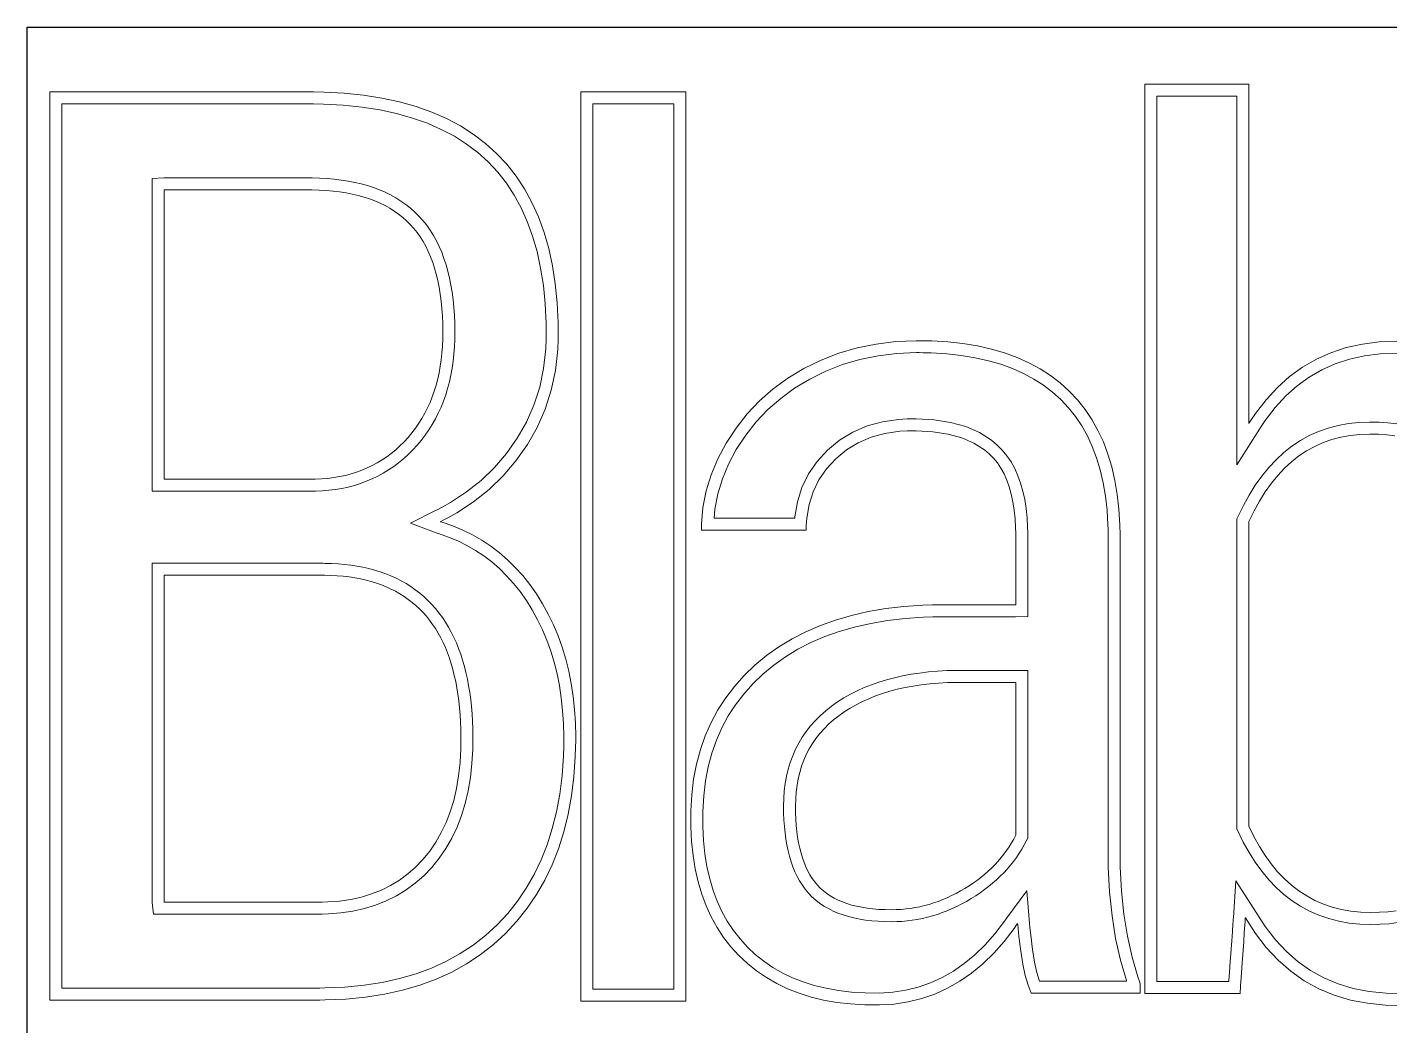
# Model space of a CAD drawing. Header units: inches. Extents: x 24 to 2828, y 12 to 613.
# Drawn here: x 23.8 to 365.1, y 362.4 to 612.5 of the extents above; entities that cross this region are included whole.
import ezdxf

# ---------------------------------------------------------------- set-up
doc = ezdxf.new("R2010")
doc.units = ezdxf.units.IN
doc.header["$MEASUREMENT"] = 0
doc.layers.add('Capa 1', color=7, linetype='Continuous', lineweight=0)

msp = doc.modelspace()

# ---------------------------------------------------------------- linework, layer by layer
for p, q in [((23.83, 12.51), (23.83, 612.51)), ((23.83, 612.51), (423.83, 612.51))]:
    msp.add_line(p, q)
at = {"layer": 'Capa 1', "color": 6}
msp.add_lwpolyline([(368.77, 367.5), (364.04, 367.57), (359.51, 368.02), (355.22, 368.85), (351.14, 370.07), (347.29, 371.68), (343.67, 373.68), (340.27, 376.06), (337.09, 378.82), (334.14, 381.97), (331.41, 385.51), (328.91, 389.43), (328.9, 389.31), (328.88, 388.96), (328.84, 388.41), (328.79, 387.68), (328.65, 385.77), (328.49, 383.43), (328.12, 378.17), (327.94, 375.64), (327.78, 373.41), (327.72, 372.48), (327.66, 371.69), (327.62, 371.08), (327.59, 370.66), (327.58, 370.46), (327.51, 370.45), (327.16, 370.45), (326.55, 370.45), (325.7, 370.45), (324.65, 370.45), (323.41, 370.45), (322.04, 370.45), (318.95, 370.45), (315.63, 370.45), (312.32, 370.45), (309.23, 370.45), (307.85, 370.45), (306.62, 370.45), (305.57, 370.45), (304.72, 370.45), (304.11, 370.45), (303.76, 370.45), (303.7, 370.45), (303.7, 370.46), (303.7, 370.61), (303.7, 370.95), (303.7, 371.46), (303.7, 372.15), (303.7, 373.01), (303.7, 374.03), (303.7, 375.21), (303.7, 376.54), (303.7, 378.03), (303.7, 379.66), (303.7, 381.44), (303.7, 385.4), (303.7, 389.87), (303.7, 394.83), (303.7, 400.23), (303.7, 406.04), (303.7, 412.23), (303.7, 418.76), (303.7, 425.6), (303.7, 432.7), (303.7, 440.04), (303.7, 447.58), (303.7, 463.11), (303.7, 495.02), (303.7, 510.84), (303.7, 518.58), (303.7, 526.18), (303.7, 533.59), (303.7, 540.78), (303.7, 547.7), (303.7, 554.34), (303.7, 560.64), (303.7, 566.59), (303.7, 572.13), (303.7, 577.24), (303.7, 581.88), (303.7, 586.02), (303.7, 589.61), (303.7, 591.2), (303.7, 592.63), (303.7, 593.92), (303.7, 595.04), (303.7, 596.01), (303.7, 596.81), (303.7, 597.44), (303.7, 597.89), (303.7, 598.17), (303.7, 598.26), (303.86, 598.26), (304.34, 598.26), (305.1, 598.26), (306.1, 598.26), (307.32, 598.26), (308.73, 598.26), (311.95, 598.26), (319.18, 598.26), (322.67, 598.26), (324.26, 598.26), (325.72, 598.26), (327.01, 598.26), (328.09, 598.26), (328.93, 598.26), (329.51, 598.26), (329.78, 598.26), (329.8, 598.25), (329.8, 598.02), (329.8, 597.53), (329.8, 596.79), (329.8, 595.81), (329.8, 594.61), (329.8, 593.2), (329.8, 591.6), (329.8, 589.8), (329.8, 587.84), (329.8, 585.72), (329.8, 583.46), (329.8, 578.55), (329.8, 573.22), (329.8, 567.58), (329.8, 555.77), (329.8, 543.96), (329.8, 538.32), (329.8, 532.99), (329.8, 528.08), (329.8, 525.82), (329.8, 523.7), (329.8, 521.74), (329.8, 519.95), (329.8, 518.34), (329.8, 516.93), (329.8, 515.73), (329.8, 514.75), (329.8, 514.01), (329.8, 513.52), (329.8, 513.29), (329.8, 513.28), (329.9, 513.44), (330.21, 513.92), (331.46, 515.77), (334.11, 519.22), (336.96, 522.3), (340, 525.01), (343.25, 527.37), (346.69, 529.36), (350.33, 530.99), (354.17, 532.26), (358.21, 533.17), (362.44, 533.71), (366.88, 533.89)], dxfattribs=at)
for points in [[(29.5, 368.85), (29.5, 368.93), (29.5, 369.16), (29.5, 369.54), (29.5, 370.07), (29.5, 370.75), (29.5, 371.56), (29.5, 373.6), (29.5, 376.16), (29.5, 379.21), (29.5, 382.73), (29.5, 386.7), (29.5, 391.07), (29.5, 395.83), (29.5, 400.96), (29.5, 406.41), (29.5, 412.17), (29.5, 418.2), (29.5, 424.49), (29.5, 431), (29.5, 437.71), (29.5, 444.59), (29.5, 458.75), (29.5, 473.26), (29.5, 487.91), (29.5, 502.48), (29.5, 516.75), (29.5, 523.71), (29.5, 530.52), (29.5, 537.14), (29.5, 543.55), (29.5, 549.73), (29.5, 555.64), (29.5, 561.27), (29.5, 566.57), (29.5, 571.53), (29.5, 576.12), (29.5, 580.31), (29.5, 584.08), (29.5, 587.39), (29.5, 590.22), (29.5, 592.55), (29.5, 594.34), (29.5, 595.03), (29.5, 595.57), (29.5, 595.97), (29.5, 596.21), (29.52, 596.31), (29.69, 596.31), (30.02, 596.31), (30.52, 596.31), (31.17, 596.31), (31.96, 596.31), (33.96, 596.31), (36.44, 596.31), (39.35, 596.31), (42.62, 596.31), (46.2, 596.31), (50.01, 596.31), (58.13, 596.31), (66.46, 596.31), (74.53, 596.31), (78.31, 596.31), (81.83, 596.31), (85.04, 596.31), (87.88, 596.31), (90.28, 596.31), (92.18, 596.31), (92.92, 596.31), (93.51, 596.31), (93.95, 596.31), (94.23, 596.31), (94.33, 596.31), (94.55, 596.31), (94.88, 596.31), (95.54, 596.3), (98.16, 596.25), (103.22, 595.97), (108.06, 595.47), (112.67, 594.75), (117.05, 593.81), (121.21, 592.64), (125.13, 591.24), (128.84, 589.62), (132.31, 587.78), (135.55, 585.72), (138.57, 583.43), (141.36, 580.92), (143.93, 578.18), (146.26, 575.22), (148.35, 572.03), (150.22, 568.63), (151.85, 564.99), (153.26, 561.14), (154.43, 557.06), (155.36, 552.75), (156.07, 548.23), (156.54, 543.48), (156.79, 538.5), (156.82, 535.93), (156.82, 535.48), (156.82, 535.13), (156.81, 534.45), (156.7, 531.77), (156.12, 526.56), (155.07, 521.58), (153.55, 516.82), (151.56, 512.27), (149.1, 507.96), (146.23, 503.9), (143.02, 500.16), (139.48, 496.75), (135.61, 493.67), (131.41, 490.9), (129.18, 489.64), (128.03, 489.04), (127.45, 488.75), (127.31, 488.68), (127.45, 488.62), (127.78, 488.52), (130.4, 487.62), (132.93, 486.57), (135.35, 485.37), (137.69, 484.03), (139.92, 482.54), (142.06, 480.91), (144.11, 479.14), (146.06, 477.21), (147.91, 475.15), (149.67, 472.93), (151.33, 470.58), (152.89, 468.08), (154.32, 465.49), (155.62, 462.81), (156.78, 460.05), (157.8, 457.2), (158.69, 454.26), (159.45, 451.23), (160.07, 448.12), (160.55, 444.91), (160.9, 441.62), (161.12, 438.25), (161.2, 434.78), (161.2, 434.28), (161.19, 433.63), (161.17, 432.32), (161.09, 429.76), (160.74, 424.77), (160.15, 419.97), (159.3, 415.37), (158.21, 410.96), (156.86, 406.75), (155.28, 402.73), (153.44, 398.9), (151.35, 395.27), (149.02, 391.83), (146.44, 388.58), (143.61, 385.54), (140.56, 382.73), (137.3, 380.18), (133.82, 377.89), (130.14, 375.86), (126.25, 374.08), (122.14, 372.57), (117.83, 371.31), (113.3, 370.31), (108.56, 369.57), (103.61, 369.09), (98.45, 368.87), (97.13, 368.85), (96.52, 368.85), (96.49, 368.85), (96.3, 368.85), (95.94, 368.85), (95.41, 368.85), (94.73, 368.85), (93.89, 368.85), (92.92, 368.85), (90.57, 368.85), (87.76, 368.85), (84.54, 368.85), (80.98, 368.85), (77.14, 368.85), (73.08, 368.85), (64.58, 368.85), (55.99, 368.85), (51.82, 368.85), (47.81, 368.85), (44.04, 368.85), (40.57, 368.85), (37.45, 368.85), (34.76, 368.85), (32.55, 368.85), (31.65, 368.85), (30.9, 368.85), (30.3, 368.85), (29.86, 368.85), (29.59, 368.85), (29.5, 368.85)], [(275.28, 370.55), (274.5, 372.55), (273.8, 374.96), (273.18, 377.8), (272.64, 381.05), (272.18, 384.73), (271.98, 386.73), (271.89, 387.77), (271.87, 388.03), (271.59, 387.65), (270.98, 386.79), (268.49, 383.54), (265.88, 380.58), (263.16, 377.93), (260.32, 375.58), (257.37, 373.53), (254.31, 371.79), (251.13, 370.34), (247.84, 369.2), (244.43, 368.37), (240.91, 367.83), (237.28, 367.6), (233.58, 367.63), (230.01, 367.85), (226.57, 368.26), (223.28, 368.84), (220.13, 369.6), (217.12, 370.55), (214.25, 371.67), (211.53, 372.98), (208.94, 374.47), (206.5, 376.14), (204.2, 377.98), (202.04, 380.01), (200.04, 382.2), (198.23, 384.54), (196.59, 387.03), (195.14, 389.66), (193.86, 392.44), (192.77, 395.37), (191.86, 398.45), (191.13, 401.68), (190.58, 405.05), (190.21, 408.57), (190.02, 412.24), (189.99, 414.13), (190.02, 416.2), (190.25, 420.27), (190.73, 424.18), (191.46, 427.95), (192.43, 431.56), (193.64, 435.03), (195.1, 438.35), (196.81, 441.52), (198.76, 444.54), (200.96, 447.41), (203.4, 450.14), (206.09, 452.71), (209, 455.12), (212.09, 457.32), (215.37, 459.31), (218.83, 461.09), (222.47, 462.66), (226.29, 464.03), (230.3, 465.19), (234.48, 466.14), (238.85, 466.88), (243.4, 467.41), (248.13, 467.74), (250.57, 467.82), (251.8, 467.84), (252.11, 467.85), (252.14, 467.85), (252.15, 467.85), (252.33, 467.85), (252.69, 467.85), (253.23, 467.85), (253.92, 467.85), (255.67, 467.85), (257.82, 467.85), (262.68, 467.85), (265.11, 467.85), (267.33, 467.85), (269.21, 467.85), (269.97, 467.85), (270.59, 467.85), (271.05, 467.85), (271.33, 467.85), (271.42, 467.85), (271.42, 467.96), (271.42, 468.24), (271.42, 468.67), (271.42, 469.94), (271.42, 471.63), (271.42, 473.62), (271.42, 477.97), (271.42, 480.06), (271.42, 481.93), (271.42, 483.45), (271.42, 484.03), (271.42, 484.48), (271.42, 484.78), (271.42, 484.9), (271.42, 484.99), (271.42, 485.3), (271.41, 485.91), (271.38, 487.1), (271.25, 489.4), (271.02, 491.58), (270.7, 493.63), (270.28, 495.56), (269.77, 497.37), (269.17, 499.06), (268.47, 500.62), (267.68, 502.06), (266.79, 503.38), (265.81, 504.58), (264.74, 505.65), (263.57, 506.63), (260.92, 508.31), (257.89, 509.63), (254.46, 510.6), (250.64, 511.2), (246.42, 511.45), (244.33, 511.43), (242.36, 511.31), (238.63, 510.76), (235.16, 509.8), (231.95, 508.42), (229.01, 506.62), (226.33, 504.41), (224, 501.87), (222.11, 499.12), (220.65, 496.14), (219.64, 492.93), (219.06, 489.51), (218.94, 487.71), (218.92, 486.79), (218.91, 486.56), (218.91, 486.54), (218.84, 486.54), (218.5, 486.54), (217.92, 486.54), (217.11, 486.54), (216.1, 486.54), (214.93, 486.54), (213.6, 486.54), (210.61, 486.54), (203.95, 486.54), (200.68, 486.54), (197.72, 486.54), (196.42, 486.54), (195.28, 486.54), (194.3, 486.54), (193.54, 486.54), (192.99, 486.54), (192.7, 486.54), (192.66, 486.54), (192.66, 487.02), (192.69, 488.07), (193.06, 492.24), (193.86, 496.35), (195.09, 500.4), (196.75, 504.37), (198.84, 508.29), (201.34, 512.1), (204.14, 515.65), (207.25, 518.92), (210.66, 521.9), (214.36, 524.6), (218.36, 527.01), (222.63, 529.11), (227.06, 530.84), (231.67, 532.2), (236.44, 533.17), (241.37, 533.77), (246.47, 534), (246.8, 534), (247.23, 534), (248.28, 533.99), (250.35, 533.94), (254.35, 533.7), (258.18, 533.28), (261.83, 532.68), (265.31, 531.9), (268.62, 530.94), (271.75, 529.8), (274.71, 528.47), (277.49, 526.97), (280.1, 525.29), (282.53, 523.42), (284.79, 521.37), (286.87, 519.16), (288.77, 516.78), (290.47, 514.23), (292, 511.52), (293.34, 508.64), (294.49, 505.6), (295.46, 502.39), (296.24, 499.02), (296.84, 495.48), (297.25, 491.77), (297.48, 487.9), (297.51, 486.91), (297.52, 486.41), (297.52, 486.16), (297.52, 486.09), (297.52, 485.94), (297.52, 485.57), (297.52, 485.01), (297.52, 484.25), (297.52, 483.3), (297.52, 482.18), (297.52, 480.9), (297.52, 479.46), (297.52, 477.88), (297.52, 476.16), (297.52, 472.35), (297.52, 468.12), (297.52, 463.53), (297.52, 458.67), (297.52, 448.44), (297.52, 438.05), (297.52, 432.98), (297.52, 428.1), (297.52, 423.49), (297.52, 419.22), (297.52, 415.37), (297.52, 412.01), (297.52, 410.55), (297.52, 409.24), (297.52, 408.09), (297.52, 407.11), (297.52, 406.32), (297.52, 405.71), (297.52, 405.31), (297.52, 405.12), (297.52, 405.11), (297.52, 405), (297.53, 404.6), (297.54, 403.81), (297.57, 402.24), (297.89, 396.14), (298.49, 390.34), (299.37, 384.82), (300.53, 379.59), (301.97, 374.65), (302.38, 373.46), (302.57, 372.92), (302.57, 372.92), (302.57, 372.85), (302.57, 372.47), (302.57, 371.3), (302.57, 370.81), (302.57, 370.56), (302.55, 370.55), (302.33, 370.55), (301.84, 370.55), (301.1, 370.55), (300.14, 370.55), (299, 370.55), (297.69, 370.55), (296.24, 370.55), (293.02, 370.55), (289.56, 370.55), (286.06, 370.55), (282.73, 370.55), (279.78, 370.55), (278.51, 370.55), (277.42, 370.55), (276.52, 370.55), (275.85, 370.55), (275.42, 370.55), (275.28, 370.55)]]:
    msp.add_lwpolyline(points, close=True, dxfattribs=at)
at = {"layer": 'Capa 1', "color": 4}
for points in [[(188.75, 368.54), (188.68, 368.54), (188.46, 368.54), (188.1, 368.54), (187.62, 368.54), (187.03, 368.54), (186.33, 368.54), (184.65, 368.54), (182.66, 368.54), (180.45, 368.54), (175.63, 368.54), (170.81, 368.54), (168.59, 368.54), (166.6, 368.54), (164.92, 368.54), (164.22, 368.54), (163.63, 368.54), (163.15, 368.54), (162.8, 368.54), (162.58, 368.54), (162.5, 368.54), (162.5, 368.7), (162.5, 369.19), (162.5, 369.99), (162.5, 371.1), (162.5, 372.49), (162.5, 374.17), (162.5, 376.12), (162.5, 378.33), (162.5, 380.79), (162.5, 383.49), (162.5, 386.42), (162.5, 389.56), (162.5, 392.92), (162.5, 396.47), (162.5, 400.22), (162.5, 404.14), (162.5, 408.22), (162.5, 412.46), (162.5, 416.85), (162.5, 421.38), (162.5, 426.03), (162.5, 430.79), (162.5, 440.62), (162.5, 450.79), (162.5, 461.2), (162.5, 482.45), (162.5, 503.69), (162.5, 514.11), (162.5, 524.27), (162.5, 534.1), (162.5, 538.87), (162.5, 543.52), (162.5, 548.04), (162.5, 552.43), (162.5, 556.67), (162.5, 560.76), (162.5, 564.68), (162.5, 568.42), (162.5, 571.97), (162.5, 575.33), (162.5, 578.48), (162.5, 581.41), (162.5, 584.11), (162.5, 586.57), (162.5, 588.77), (162.5, 590.72), (162.5, 592.4), (162.5, 593.8), (162.5, 594.9), (162.5, 595.7), (162.5, 596.19), (162.5, 596.35), (162.58, 596.35), (162.8, 596.35), (163.15, 596.35), (163.63, 596.35), (164.22, 596.35), (164.92, 596.35), (166.6, 596.35), (168.59, 596.35), (170.81, 596.35), (175.63, 596.35), (180.45, 596.35), (182.66, 596.35), (184.65, 596.35), (186.33, 596.35), (187.03, 596.35), (187.62, 596.35), (188.1, 596.35), (188.46, 596.35), (188.68, 596.35), (188.75, 596.35), (188.75, 596.19), (188.75, 595.7), (188.75, 594.9), (188.75, 593.8), (188.75, 592.4), (188.75, 590.72), (188.75, 588.77), (188.75, 586.57), (188.75, 584.11), (188.75, 581.41), (188.75, 578.48), (188.75, 575.33), (188.75, 571.97), (188.75, 568.42), (188.75, 564.68), (188.75, 560.76), (188.75, 556.67), (188.75, 552.43), (188.75, 548.04), (188.75, 543.52), (188.75, 538.87), (188.75, 534.1), (188.75, 524.27), (188.75, 514.11), (188.75, 503.69), (188.75, 482.45), (188.75, 461.2), (188.75, 450.79), (188.75, 440.62), (188.75, 430.79), (188.75, 426.03), (188.75, 421.38), (188.75, 416.85), (188.75, 412.46), (188.75, 408.22), (188.75, 404.14), (188.75, 400.22), (188.75, 396.47), (188.75, 392.92), (188.75, 389.56), (188.75, 386.42), (188.75, 383.49), (188.75, 380.79), (188.75, 378.33), (188.75, 376.12), (188.75, 374.17), (188.75, 372.49), (188.75, 371.1), (188.75, 369.99), (188.75, 369.19), (188.75, 368.7), (188.75, 368.54)], [(55.09, 496.29), (58.17, 496.29), (58.41, 496.29), (58.79, 496.29), (59.31, 496.29), (59.96, 496.29), (60.73, 496.29), (61.61, 496.29), (62.59, 496.29), (63.67, 496.29), (64.82, 496.29), (66.06, 496.29), (67.35, 496.29), (70.11, 496.29), (73.02, 496.29), (79.02, 496.29), (81.96, 496.29), (84.77, 496.29), (86.1, 496.29), (87.37, 496.29), (88.57, 496.29), (89.7, 496.29), (90.73, 496.29), (91.67, 496.29), (92.51, 496.29), (93.22, 496.29), (93.82, 496.29), (94.28, 496.29), (94.6, 496.29), (94.77, 496.29), (94.8, 496.29), (94.85, 496.29), (94.96, 496.29), (95.18, 496.29), (96.05, 496.31), (97.73, 496.39), (99.4, 496.53), (101.04, 496.74), (102.64, 497.01), (104.22, 497.35), (105.76, 497.76), (107.27, 498.24), (108.75, 498.78), (110.19, 499.39), (111.6, 500.06), (112.97, 500.8), (114.3, 501.61), (115.6, 502.48), (116.85, 503.42), (118.06, 504.43), (119.24, 505.49), (120.37, 506.62), (121.46, 507.81), (122.5, 509.04), (123.47, 510.33), (124.39, 511.65), (125.25, 513.01), (126.05, 514.42), (126.78, 515.87), (127.46, 517.36), (128.07, 518.89), (128.63, 520.45), (129.12, 522.06), (129.55, 523.7), (129.92, 525.38), (130.24, 527.09), (130.49, 528.84), (130.69, 530.63), (130.82, 532.45), (130.9, 534.3), (130.92, 535.25), (130.92, 536.24), (130.89, 538.32), (130.8, 540.36), (130.67, 542.33), (130.48, 544.25), (130.23, 546.12), (129.94, 547.93), (129.59, 549.68), (129.18, 551.38), (128.72, 553.02), (128.2, 554.61), (127.63, 556.14), (127, 557.61), (126.3, 559.02), (125.55, 560.38), (124.74, 561.67), (123.87, 562.91), (122.94, 564.08), (121.94, 565.18), (120.9, 566.22), (119.79, 567.19), (118.63, 568.11), (117.42, 568.97), (116.15, 569.76), (114.83, 570.5), (113.46, 571.17), (112.03, 571.79), (110.56, 572.34), (109.04, 572.84), (107.47, 573.28), (105.85, 573.66), (104.19, 573.98), (102.48, 574.25), (100.72, 574.46), (98.92, 574.62), (97.06, 574.73), (95.18, 574.78), (94.68, 574.78), (94.44, 574.78), (94.34, 574.78), (94.33, 574.78), (94.23, 574.78), (93.97, 574.78), (93.58, 574.78), (93.04, 574.78), (92.38, 574.78), (91.61, 574.78), (90.73, 574.78), (89.74, 574.78), (88.67, 574.78), (87.52, 574.78), (86.29, 574.78), (85, 574.78), (83.66, 574.78), (80.84, 574.78), (77.91, 574.78), (72, 574.78), (69.16, 574.78), (67.8, 574.78), (66.5, 574.78), (65.25, 574.78), (64.07, 574.78), (62.98, 574.78), (61.97, 574.78), (61.06, 574.78), (60.25, 574.78), (59.56, 574.78), (58.99, 574.78), (58.55, 574.78), (58.25, 574.78), (58.02, 574.78), (55.09, 574.62), (55.09, 571.73), (55.09, 571.6), (55.09, 571.39), (55.09, 571.11), (55.09, 570.76), (55.09, 570.33), (55.09, 569.84), (55.09, 569.29), (55.09, 568.67), (55.09, 567.99), (55.09, 567.25), (55.09, 566.45), (55.09, 565.6), (55.09, 563.75), (55.09, 561.7), (55.09, 559.48), (55.09, 557.11), (55.09, 554.6), (55.09, 551.97), (55.09, 549.24), (55.09, 546.43), (55.09, 540.62), (55.09, 528.78), (55.09, 525.87), (55.09, 523.03), (55.09, 520.26), (55.09, 517.58), (55.09, 515.02), (55.09, 512.59), (55.09, 510.3), (55.09, 508.18), (55.09, 506.24), (55.09, 505.35), (55.09, 504.51), (55.09, 503.72), (55.09, 502.99), (55.09, 502.32), (55.09, 501.7), (55.09, 501.16), (55.09, 500.68), (55.09, 500.26), (55.09, 499.92), (55.09, 499.65), (55.09, 499.45), (55.09, 499.33)], [(55.09, 478.24), (55.09, 475.2), (55.09, 475.1), (55.09, 474.94), (55.09, 474.71), (55.09, 474.43), (55.09, 474.08), (55.09, 473.21), (55.09, 472.13), (55.09, 470.83), (55.09, 469.35), (55.09, 467.68), (55.09, 465.85), (55.09, 463.85), (55.09, 461.72), (55.09, 459.45), (55.09, 457.07), (55.09, 454.58), (55.09, 452), (55.09, 449.33), (55.09, 443.82), (55.09, 438.14), (55.09, 426.67), (55.09, 421.09), (55.09, 418.38), (55.09, 415.74), (55.09, 413.19), (55.09, 410.74), (55.09, 408.39), (55.09, 406.17), (55.09, 404.08), (55.09, 402.14), (55.09, 400.35), (55.09, 398.75), (55.09, 397.32), (55.09, 396.1), (55.09, 395.08), (55.09, 394.66), (55.09, 394.29), (55.09, 393.99), (55.09, 393.74), (55.09, 393.56), (55.09, 393.26), (55.44, 390.38), (58.2, 390.38), (58.43, 390.38), (58.77, 390.38), (59.22, 390.38), (59.77, 390.38), (60.42, 390.38), (61.15, 390.38), (61.98, 390.38), (62.88, 390.38), (63.85, 390.38), (64.89, 390.38), (67.15, 390.38), (69.6, 390.38), (72.19, 390.38), (77.62, 390.38), (83.05, 390.38), (85.64, 390.38), (88.09, 390.38), (90.34, 390.38), (91.38, 390.38), (92.36, 390.38), (93.26, 390.38), (94.08, 390.38), (94.82, 390.38), (95.47, 390.38), (96.02, 390.38), (96.47, 390.38), (96.81, 390.38), (97.03, 390.38), (97.14, 390.38), (97.14, 390.38), (97.18, 390.38), (97.28, 390.38), (97.7, 390.38), (99.3, 390.42), (102.39, 390.65), (105.39, 391.09), (108.29, 391.74), (111.07, 392.59), (113.74, 393.66), (116.29, 394.93), (118.71, 396.41), (120.99, 398.1), (123.15, 399.99), (125.17, 402.08), (127.03, 404.36), (128.7, 406.8), (130.19, 409.39), (131.49, 412.14), (132.6, 415.04), (133.53, 418.08), (134.27, 421.26), (134.83, 424.59), (135.21, 428.06), (135.41, 431.65), (135.45, 433.51), (135.45, 433.99), (135.45, 434.11), (135.45, 434.32), (135.45, 434.82), (135.42, 436.76), (135.34, 438.67), (135.23, 440.53), (135.08, 442.36), (134.89, 444.14), (134.66, 445.88), (134.38, 447.58), (134.07, 449.23), (133.71, 450.85), (133.31, 452.42), (132.87, 453.95), (132.39, 455.44), (131.87, 456.89), (131.3, 458.3), (130.68, 459.66), (130.03, 460.98), (129.33, 462.25), (128.58, 463.48), (127.79, 464.67), (126.95, 465.81), (126.07, 466.9), (125.15, 467.94), (124.18, 468.94), (123.17, 469.89), (122.11, 470.79), (121.02, 471.63), (119.88, 472.43), (118.7, 473.17), (117.48, 473.87), (116.22, 474.51), (114.93, 475.09), (113.6, 475.63), (112.23, 476.12), (110.82, 476.55), (109.38, 476.94), (107.91, 477.27), (106.4, 477.55), (104.86, 477.79), (103.28, 477.97), (101.67, 478.11), (100.02, 478.19), (98.35, 478.23), (97.92, 478.24), (97.81, 478.24), (97.77, 478.24), (97.77, 478.24), (97.74, 478.24), (97.59, 478.24), (97.32, 478.24), (96.94, 478.24), (96.45, 478.24), (95.86, 478.24), (95.17, 478.24), (94.39, 478.24), (93.52, 478.24), (92.58, 478.24), (91.57, 478.24), (90.49, 478.24), (89.35, 478.24), (86.93, 478.24), (84.34, 478.24), (81.63, 478.24), (76.07, 478.24), (73.32, 478.24), (70.64, 478.24), (68.1, 478.24), (65.74, 478.24), (64.64, 478.24), (63.61, 478.24), (62.64, 478.24), (61.75, 478.24), (60.94, 478.24), (60.22, 478.24), (59.6, 478.24), (59.07, 478.24), (58.65, 478.24), (58.34, 478.24), (58.15, 478.24)], [(240.28, 388.46), (241.58, 388.49), (242.88, 388.55), (244.17, 388.67), (245.46, 388.83), (246.74, 389.03), (248.01, 389.28), (249.27, 389.58), (250.53, 389.92), (251.77, 390.3), (253.01, 390.73), (254.24, 391.21), (255.45, 391.73), (256.66, 392.29), (257.86, 392.9), (259.05, 393.55), (260.23, 394.24), (261.38, 394.97), (262.49, 395.72), (263.57, 396.49), (264.61, 397.29), (265.61, 398.11), (266.58, 398.96), (267.51, 399.84), (268.4, 400.74), (269.25, 401.66), (270.06, 402.61), (270.84, 403.58), (271.57, 404.58), (272.26, 405.6), (272.92, 406.65), (273.53, 407.72), (274.42, 409.41), (274.42, 410.18), (274.42, 410.26), (274.42, 410.4), (274.42, 410.58), (274.42, 410.82), (274.42, 411.1), (274.42, 411.43), (274.42, 411.8), (274.42, 412.21), (274.42, 412.66), (274.42, 413.68), (274.42, 414.84), (274.42, 416.13), (274.42, 417.53), (274.42, 419.03), (274.42, 420.61), (274.42, 422.26), (274.42, 423.97), (274.42, 425.72), (274.42, 429.28), (274.42, 432.85), (274.42, 434.6), (274.42, 436.31), (274.42, 437.96), (274.42, 439.54), (274.42, 441.04), (274.42, 442.44), (274.42, 443.73), (274.42, 444.89), (274.42, 445.91), (274.42, 446.36), (274.42, 446.77), (274.42, 447.14), (274.42, 447.47), (274.42, 447.75), (274.42, 447.99), (274.42, 448.17), (274.42, 448.31), (274.42, 448.39), (274.42, 451.42), (271.38, 451.42), (271.25, 451.42), (271.05, 451.42), (270.78, 451.42), (270.45, 451.42), (270.05, 451.42), (269.6, 451.42), (269.1, 451.42), (268.56, 451.42), (267.98, 451.42), (266.73, 451.42), (265.39, 451.42), (264, 451.42), (262.62, 451.42), (261.28, 451.42), (260.03, 451.42), (259.45, 451.42), (258.9, 451.42), (258.41, 451.42), (257.96, 451.42), (257.56, 451.42), (257.22, 451.42), (256.95, 451.42), (256.75, 451.42), (256.63, 451.42), (256.54, 451.42), (254.15, 451.35), (251.82, 451.21), (249.55, 451.02), (247.33, 450.76), (245.18, 450.43), (243.07, 450.04), (241.03, 449.58), (239.04, 449.06), (237.11, 448.47), (235.24, 447.82), (233.43, 447.09), (231.68, 446.3), (229.98, 445.44), (228.35, 444.51), (226.78, 443.51), (225.27, 442.44), (223.83, 441.3), (222.48, 440.1), (221.21, 438.84), (220.03, 437.52), (218.95, 436.14), (217.95, 434.69), (217.05, 433.19), (216.24, 431.64), (215.53, 430.03), (214.92, 428.37), (214.4, 426.66), (213.98, 424.9), (213.66, 423.1), (213.43, 421.25), (213.29, 419.36), (213.24, 417.44), (213.27, 415.66), (213.33, 413.96), (213.45, 412.31), (213.61, 410.72), (213.81, 409.17), (214.07, 407.68), (214.37, 406.24), (214.72, 404.84), (215.13, 403.5), (215.59, 402.21), (216.1, 400.98), (216.66, 399.79), (217.28, 398.66), (217.96, 397.59), (218.7, 396.58), (219.49, 395.62), (220.36, 394.72), (221.29, 393.88), (222.29, 393.1), (223.35, 392.38), (224.47, 391.73), (225.65, 391.14), (226.88, 390.62), (228.16, 390.16), (229.5, 389.75), (230.88, 389.4), (232.32, 389.11), (233.81, 388.88), (235.35, 388.69), (236.94, 388.57), (238.58, 388.49)]]:
    msp.add_lwpolyline(points, close=True, dxfattribs=at)
at = {"layer": 'Capa 1', "color": 5}
msp.add_lwpolyline([(368.7, 370.5), (364.21, 370.57), (359.95, 370.99), (355.94, 371.77), (352.15, 372.9), (348.6, 374.39), (345.26, 376.23), (342.12, 378.42), (339.18, 380.98), (336.43, 383.92), (333.87, 387.24), (326.55, 398.7), (325.91, 389.52), (325.88, 389.17), (325.84, 388.62), (325.79, 387.89), (325.66, 385.98), (325.49, 383.64), (325.12, 378.38), (324.95, 375.85), (324.79, 373.62), (324.78, 373.45), (324.65, 373.45), (323.41, 373.45), (322.04, 373.45), (318.95, 373.45), (315.63, 373.45), (312.32, 373.45), (309.23, 373.45), (307.85, 373.45), (306.7, 373.45), (306.7, 374.03), (306.7, 375.21), (306.7, 376.54), (306.7, 378.03), (306.7, 379.66), (306.7, 381.44), (306.7, 385.4), (306.7, 389.87), (306.7, 394.83), (306.7, 400.23), (306.7, 406.04), (306.7, 412.23), (306.7, 418.76), (306.7, 425.6), (306.7, 432.7), (306.7, 440.04), (306.7, 447.58), (306.7, 463.11), (306.7, 495.02), (306.7, 510.84), (306.7, 518.58), (306.7, 526.18), (306.7, 533.59), (306.7, 540.78), (306.7, 547.7), (306.7, 554.34), (306.7, 560.64), (306.7, 566.59), (306.7, 572.13), (306.7, 577.24), (306.7, 581.88), (306.7, 586.02), (306.7, 589.61), (306.7, 591.2), (306.7, 592.63), (306.7, 593.92), (306.7, 595.04), (306.7, 595.26), (307.32, 595.26), (308.73, 595.26), (311.95, 595.26), (319.18, 595.26), (322.67, 595.26), (324.26, 595.26), (325.72, 595.26), (326.8, 595.26), (326.8, 594.61), (326.8, 593.2), (326.8, 591.6), (326.8, 589.8), (326.8, 587.84), (326.8, 585.72), (326.8, 583.46), (326.8, 578.55), (326.8, 573.22), (326.8, 567.58), (326.8, 555.77), (326.8, 543.96), (326.8, 538.32), (326.8, 532.99), (326.8, 528.08), (326.8, 525.82), (326.8, 523.7), (326.8, 521.74), (326.8, 519.95), (326.8, 518.34), (326.8, 516.93), (326.8, 515.73), (326.8, 514.75), (326.8, 514.01), (326.8, 513.52), (326.8, 513.29), (326.8, 502.92), (332.43, 511.83), (332.71, 512.27), (333.89, 514.02), (336.4, 517.28), (339.06, 520.15), (341.89, 522.68), (344.88, 524.85), (348.06, 526.69), (351.42, 528.19), (354.97, 529.37), (358.73, 530.21), (362.7, 530.72), (366.89, 530.89)], dxfattribs=at)
for points in [[(32.5, 371.85), (32.5, 373.6), (32.5, 376.16), (32.5, 379.21), (32.5, 382.73), (32.5, 386.7), (32.5, 391.07), (32.5, 395.83), (32.5, 400.96), (32.5, 406.41), (32.5, 412.17), (32.5, 418.2), (32.5, 424.49), (32.5, 431), (32.5, 437.71), (32.5, 444.59), (32.5, 458.75), (32.5, 473.26), (32.5, 487.91), (32.5, 502.48), (32.5, 516.75), (32.5, 523.71), (32.5, 530.52), (32.5, 537.14), (32.5, 543.55), (32.5, 549.73), (32.5, 555.64), (32.5, 561.27), (32.5, 566.57), (32.5, 571.53), (32.5, 576.12), (32.5, 580.31), (32.5, 584.08), (32.5, 587.39), (32.5, 590.22), (32.5, 592.55), (32.5, 593.31), (33.96, 593.31), (36.44, 593.31), (39.35, 593.31), (42.62, 593.31), (46.2, 593.31), (50.01, 593.31), (58.13, 593.31), (66.46, 593.31), (74.53, 593.31), (78.31, 593.31), (81.83, 593.31), (85.04, 593.31), (87.88, 593.31), (90.28, 593.31), (92.18, 593.31), (92.92, 593.31), (93.51, 593.31), (93.95, 593.31), (94.23, 593.31), (94.33, 593.31), (94.54, 593.31), (94.86, 593.31), (95.5, 593.3), (98.05, 593.25), (102.99, 592.98), (107.67, 592.5), (112.12, 591.8), (116.33, 590.89), (120.3, 589.77), (124.03, 588.45), (127.53, 586.92), (130.8, 585.19), (133.84, 583.25), (136.66, 581.11), (139.26, 578.77), (141.65, 576.22), (143.82, 573.46), (145.78, 570.49), (147.53, 567.29), (149.07, 563.86), (150.4, 560.21), (151.52, 556.32), (152.41, 552.2), (153.09, 547.85), (153.55, 543.25), (153.79, 538.41), (153.82, 535.91), (153.82, 535.49), (153.82, 535.16), (153.81, 534.54), (153.7, 532), (153.15, 527.04), (152.17, 522.35), (150.74, 517.88), (148.88, 513.62), (146.57, 509.57), (143.86, 505.75), (140.84, 502.23), (137.5, 499.01), (133.85, 496.1), (129.84, 493.46), (127.74, 492.28), (126.66, 491.71), (126.11, 491.43), (119.81, 488.3), (126.48, 485.78), (126.85, 485.67), (129.34, 484.81), (131.69, 483.83), (133.94, 482.72), (136.11, 481.48), (138.18, 480.1), (140.17, 478.59), (142.07, 476.93), (143.89, 475.14), (145.62, 473.21), (147.27, 471.14), (148.83, 468.91), (150.31, 466.56), (151.66, 464.11), (152.88, 461.58), (153.98, 458.96), (154.95, 456.26), (155.8, 453.46), (156.52, 450.58), (157.11, 447.6), (157.57, 444.53), (157.91, 441.37), (158.12, 438.12), (158.2, 434.74), (158.2, 434.29), (158.19, 433.65), (158.18, 432.39), (158.1, 429.91), (157.76, 425.06), (157.18, 420.43), (156.37, 416), (155.32, 411.78), (154.04, 407.75), (152.52, 403.93), (150.78, 400.3), (148.81, 396.86), (146.6, 393.61), (144.16, 390.54), (141.49, 387.66), (138.61, 385.02), (135.54, 382.62), (132.27, 380.46), (128.79, 378.54), (125.1, 376.86), (121.2, 375.42), (117.08, 374.22), (112.74, 373.26), (108.18, 372.55), (103.4, 372.08), (98.37, 371.86), (97.1, 371.85), (96.52, 371.85), (96.49, 371.85), (96.3, 371.85), (95.94, 371.85), (95.41, 371.85), (94.73, 371.85), (93.89, 371.85), (92.92, 371.85), (90.57, 371.85), (87.76, 371.85), (84.54, 371.85), (80.98, 371.85), (77.14, 371.85), (73.08, 371.85), (64.58, 371.85), (55.99, 371.85), (51.82, 371.85), (47.81, 371.85), (44.04, 371.85), (40.57, 371.85), (37.45, 371.85), (34.76, 371.85), (32.55, 371.85)], [(277.33, 373.55), (276.71, 375.7), (276.13, 378.36), (275.61, 381.49), (275.16, 385.07), (274.97, 387.01), (274.88, 388.03), (274.18, 396.23), (269.16, 389.41), (268.57, 388.57), (266.17, 385.44), (263.71, 382.65), (261.15, 380.16), (258.51, 377.97), (255.77, 376.07), (252.94, 374.46), (250.02, 373.13), (246.99, 372.08), (243.85, 371.31), (240.59, 370.82), (237.2, 370.6), (233.69, 370.63), (230.27, 370.84), (227.01, 371.23), (223.9, 371.78), (220.94, 372.5), (218.12, 373.38), (215.45, 374.43), (212.93, 375.64), (210.54, 377.01), (208.29, 378.55), (206.17, 380.25), (204.18, 382.12), (202.34, 384.14), (200.67, 386.29), (199.16, 388.58), (197.82, 391.01), (196.64, 393.59), (195.62, 396.32), (194.76, 399.21), (194.07, 402.25), (193.55, 405.45), (193.2, 408.81), (193.02, 412.34), (192.99, 414.13), (193.02, 416.1), (193.24, 420), (193.7, 423.71), (194.38, 427.27), (195.29, 430.68), (196.43, 433.93), (197.8, 437.03), (199.39, 439.99), (201.22, 442.81), (203.27, 445.5), (205.56, 448.05), (208.08, 450.47), (210.83, 452.74), (213.74, 454.81), (216.84, 456.69), (220.11, 458.37), (223.57, 459.87), (227.21, 461.17), (231.05, 462.28), (235.07, 463.19), (239.28, 463.91), (243.68, 464.42), (248.29, 464.74), (250.65, 464.82), (251.84, 464.84), (252.14, 464.85), (252.15, 464.85), (252.33, 464.85), (252.69, 464.85), (253.23, 464.85), (253.92, 464.85), (255.67, 464.85), (257.82, 464.85), (262.68, 464.85), (265.11, 464.85), (267.33, 464.85), (269.21, 464.85), (269.97, 464.85), (270.59, 464.85), (271.05, 464.85), (271.35, 464.85), (274.42, 464.88), (274.42, 467.96), (274.42, 468.24), (274.42, 468.67), (274.42, 469.94), (274.42, 471.63), (274.42, 473.62), (274.42, 477.97), (274.42, 480.06), (274.42, 481.93), (274.42, 483.45), (274.42, 484.03), (274.42, 484.48), (274.42, 484.78), (274.42, 484.9), (274.42, 484.99), (274.42, 485.32), (274.41, 485.96), (274.38, 487.23), (274.24, 489.64), (274, 491.97), (273.65, 494.18), (273.2, 496.29), (272.63, 498.29), (271.96, 500.18), (271.16, 501.96), (270.24, 503.63), (269.2, 505.17), (268.04, 506.6), (266.76, 507.87), (265.34, 509.06), (262.34, 510.97), (258.9, 512.47), (255.1, 513.53), (250.96, 514.19), (246.5, 514.45), (244.23, 514.43), (242.05, 514.3), (238.01, 513.71), (234.16, 512.64), (230.57, 511.09), (227.26, 509.07), (224.26, 506.59), (221.65, 503.75), (219.51, 500.63), (217.86, 497.25), (216.71, 493.64), (216.08, 489.86), (216.06, 489.54), (214.93, 489.54), (213.6, 489.54), (210.61, 489.54), (203.95, 489.54), (200.68, 489.54), (197.72, 489.54), (196.42, 489.54), (195.83, 489.54), (196.04, 491.82), (196.78, 495.63), (197.92, 499.38), (199.46, 503.09), (201.42, 506.76), (203.77, 510.35), (206.41, 513.68), (209.33, 516.75), (212.53, 519.56), (216.02, 522.1), (219.8, 524.38), (223.84, 526.37), (228.03, 528), (232.39, 529.28), (236.92, 530.21), (241.62, 530.78), (246.55, 531), (246.8, 531), (247.22, 531), (248.23, 530.99), (250.22, 530.94), (254.1, 530.71), (257.77, 530.31), (261.26, 529.73), (264.56, 528.99), (267.68, 528.09), (270.62, 527.01), (273.38, 525.78), (275.96, 524.39), (278.37, 522.83), (280.61, 521.11), (282.69, 519.23), (284.6, 517.2), (286.34, 515.01), (287.92, 512.66), (289.33, 510.15), (290.57, 507.48), (291.65, 504.63), (292.56, 501.62), (293.3, 498.43), (293.87, 495.06), (294.26, 491.52), (294.48, 487.77), (294.51, 486.84), (294.52, 486.36), (294.52, 486.12), (294.52, 486.07), (294.52, 485.94), (294.52, 485.57), (294.52, 485.01), (294.52, 484.25), (294.52, 483.3), (294.52, 482.18), (294.52, 480.9), (294.52, 479.46), (294.52, 477.88), (294.52, 476.16), (294.52, 472.35), (294.52, 468.12), (294.52, 463.53), (294.52, 458.67), (294.52, 448.44), (294.52, 438.05), (294.52, 432.98), (294.52, 428.1), (294.52, 423.49), (294.52, 419.22), (294.52, 415.37), (294.52, 412.01), (294.52, 410.55), (294.52, 409.24), (294.52, 408.09), (294.52, 407.11), (294.52, 406.32), (294.52, 405.71), (294.52, 405.31), (294.52, 405.12), (294.52, 405.1), (294.52, 404.97), (294.53, 404.57), (294.54, 403.76), (294.58, 402.13), (294.9, 395.91), (295.52, 389.95), (296.42, 384.26), (297.62, 378.84), (299.11, 373.75), (299.18, 373.55), (299, 373.55), (297.69, 373.55), (296.24, 373.55), (293.02, 373.55), (289.56, 373.55), (286.06, 373.55), (282.73, 373.55), (279.78, 373.55), (278.51, 373.55), (277.42, 373.55)]]:
    msp.add_lwpolyline(points, close=True, dxfattribs=at)
at = {"layer": 'Capa 1', "color": 1}
for points in [[(185.75, 371.54), (184.65, 371.54), (182.66, 371.54), (180.45, 371.54), (175.63, 371.54), (170.81, 371.54), (168.59, 371.54), (166.6, 371.54), (165.5, 371.54), (165.5, 372.49), (165.5, 374.17), (165.5, 376.12), (165.5, 378.33), (165.5, 380.79), (165.5, 383.49), (165.5, 386.42), (165.5, 389.56), (165.5, 392.92), (165.5, 396.47), (165.5, 400.22), (165.5, 404.14), (165.5, 408.22), (165.5, 412.46), (165.5, 416.85), (165.5, 421.38), (165.5, 426.03), (165.5, 430.79), (165.5, 440.62), (165.5, 450.79), (165.5, 461.2), (165.5, 482.45), (165.5, 503.69), (165.5, 514.11), (165.5, 524.27), (165.5, 534.1), (165.5, 538.87), (165.5, 543.52), (165.5, 548.04), (165.5, 552.43), (165.5, 556.67), (165.5, 560.76), (165.5, 564.68), (165.5, 568.42), (165.5, 571.97), (165.5, 575.33), (165.5, 578.48), (165.5, 581.41), (165.5, 584.11), (165.5, 586.57), (165.5, 588.77), (165.5, 590.72), (165.5, 592.4), (165.5, 593.35), (166.6, 593.35), (168.59, 593.35), (170.81, 593.35), (175.63, 593.35), (180.45, 593.35), (182.66, 593.35), (184.65, 593.35), (185.75, 593.35), (185.75, 592.4), (185.75, 590.72), (185.75, 588.77), (185.75, 586.57), (185.75, 584.11), (185.75, 581.41), (185.75, 578.48), (185.75, 575.33), (185.75, 571.97), (185.75, 568.42), (185.75, 564.68), (185.75, 560.76), (185.75, 556.67), (185.75, 552.43), (185.75, 548.04), (185.75, 543.52), (185.75, 538.87), (185.75, 534.1), (185.75, 524.27), (185.75, 514.11), (185.75, 503.69), (185.75, 482.45), (185.75, 461.2), (185.75, 450.79), (185.75, 440.62), (185.75, 430.79), (185.75, 426.03), (185.75, 421.38), (185.75, 416.85), (185.75, 412.46), (185.75, 408.22), (185.75, 404.14), (185.75, 400.22), (185.75, 396.47), (185.75, 392.92), (185.75, 389.56), (185.75, 386.42), (185.75, 383.49), (185.75, 380.79), (185.75, 378.33), (185.75, 376.12), (185.75, 374.17), (185.75, 372.49)], [(58.09, 499.29), (58.17, 499.29), (58.41, 499.29), (58.79, 499.29), (59.31, 499.29), (59.96, 499.29), (60.73, 499.29), (61.61, 499.29), (62.59, 499.29), (63.67, 499.29), (64.82, 499.29), (66.06, 499.29), (67.35, 499.29), (70.11, 499.29), (73.02, 499.29), (79.02, 499.29), (81.96, 499.29), (84.77, 499.29), (86.1, 499.29), (87.37, 499.29), (88.57, 499.29), (89.7, 499.29), (90.73, 499.29), (91.67, 499.29), (92.51, 499.29), (93.22, 499.29), (93.82, 499.29), (94.28, 499.29), (94.6, 499.29), (94.77, 499.29), (94.8, 499.29), (94.85, 499.29), (94.95, 499.29), (95.15, 499.29), (95.95, 499.31), (97.53, 499.38), (99.08, 499.51), (100.6, 499.71), (102.07, 499.96), (103.52, 500.27), (104.93, 500.64), (106.31, 501.08), (107.65, 501.57), (108.96, 502.12), (110.24, 502.73), (111.48, 503.41), (112.68, 504.14), (113.86, 504.93), (114.99, 505.78), (116.1, 506.69), (117.17, 507.67), (118.2, 508.7), (119.2, 509.79), (120.15, 510.92), (121.05, 512.09), (121.89, 513.3), (122.67, 514.55), (123.4, 515.84), (124.08, 517.17), (124.7, 518.54), (125.26, 519.95), (125.78, 521.39), (126.23, 522.88), (126.64, 524.41), (126.98, 525.97), (127.28, 527.58), (127.51, 529.22), (127.7, 530.9), (127.83, 532.62), (127.9, 534.39), (127.92, 535.28), (127.92, 536.22), (127.89, 538.24), (127.81, 540.19), (127.68, 542.08), (127.5, 543.91), (127.27, 545.68), (126.99, 547.39), (126.66, 549.04), (126.28, 550.63), (125.85, 552.15), (125.37, 553.61), (124.85, 555.02), (124.27, 556.36), (123.64, 557.64), (122.97, 558.85), (122.24, 560.01), (121.47, 561.11), (120.64, 562.14), (119.77, 563.11), (118.85, 564.03), (117.87, 564.89), (116.84, 565.7), (115.76, 566.47), (114.62, 567.18), (113.44, 567.84), (112.2, 568.45), (110.91, 569), (109.57, 569.51), (108.17, 569.97), (106.72, 570.37), (105.22, 570.73), (103.67, 571.03), (102.07, 571.28), (100.41, 571.48), (98.7, 571.63), (96.94, 571.73), (95.13, 571.78), (94.67, 571.78), (94.43, 571.78), (94.33, 571.78), (94.33, 571.78), (94.23, 571.78), (93.97, 571.78), (93.58, 571.78), (93.04, 571.78), (92.38, 571.78), (91.61, 571.78), (90.73, 571.78), (89.74, 571.78), (88.67, 571.78), (87.52, 571.78), (86.29, 571.78), (85, 571.78), (83.66, 571.78), (80.84, 571.78), (77.91, 571.78), (72, 571.78), (69.16, 571.78), (67.8, 571.78), (66.5, 571.78), (65.25, 571.78), (64.07, 571.78), (62.98, 571.78), (61.97, 571.78), (61.06, 571.78), (60.25, 571.78), (59.56, 571.78), (58.99, 571.78), (58.55, 571.78), (58.25, 571.78), (58.1, 571.78), (58.09, 571.78), (58.09, 571.73), (58.09, 571.6), (58.09, 571.39), (58.09, 571.11), (58.09, 570.76), (58.09, 570.33), (58.09, 569.84), (58.09, 569.29), (58.09, 568.67), (58.09, 567.99), (58.09, 567.25), (58.09, 566.45), (58.09, 565.6), (58.09, 563.75), (58.09, 561.7), (58.09, 559.48), (58.09, 557.11), (58.09, 554.6), (58.09, 551.97), (58.09, 549.24), (58.09, 546.43), (58.09, 540.62), (58.09, 528.78), (58.09, 525.87), (58.09, 523.03), (58.09, 520.26), (58.09, 517.58), (58.09, 515.02), (58.09, 512.59), (58.09, 510.3), (58.09, 508.18), (58.09, 506.24), (58.09, 505.35), (58.09, 504.51), (58.09, 503.72), (58.09, 502.99), (58.09, 502.32), (58.09, 501.7), (58.09, 501.16), (58.09, 500.68), (58.09, 500.26), (58.09, 499.92), (58.09, 499.65), (58.09, 499.45), (58.09, 499.33), (58.09, 499.29)], [(58.09, 475.24), (58.09, 475.2), (58.09, 475.1), (58.09, 474.94), (58.09, 474.71), (58.09, 474.43), (58.09, 474.08), (58.09, 473.21), (58.09, 472.13), (58.09, 470.83), (58.09, 469.35), (58.09, 467.68), (58.09, 465.85), (58.09, 463.85), (58.09, 461.72), (58.09, 459.45), (58.09, 457.07), (58.09, 454.58), (58.09, 452), (58.09, 449.33), (58.09, 443.82), (58.09, 438.14), (58.09, 426.67), (58.09, 421.09), (58.09, 418.38), (58.09, 415.74), (58.09, 413.19), (58.09, 410.74), (58.09, 408.39), (58.09, 406.17), (58.09, 404.08), (58.09, 402.14), (58.09, 400.35), (58.09, 398.75), (58.09, 397.32), (58.09, 396.1), (58.09, 395.08), (58.09, 394.66), (58.09, 394.29), (58.09, 393.99), (58.09, 393.74), (58.09, 393.56), (58.09, 393.43), (58.1, 393.38), (58.2, 393.38), (58.43, 393.38), (58.77, 393.38), (59.22, 393.38), (59.77, 393.38), (60.42, 393.38), (61.15, 393.38), (61.98, 393.38), (62.88, 393.38), (63.85, 393.38), (64.89, 393.38), (67.15, 393.38), (69.6, 393.38), (72.19, 393.38), (77.62, 393.38), (83.05, 393.38), (85.64, 393.38), (88.09, 393.38), (90.34, 393.38), (91.38, 393.38), (92.36, 393.38), (93.26, 393.38), (94.08, 393.38), (94.82, 393.38), (95.47, 393.38), (96.02, 393.38), (96.47, 393.38), (96.81, 393.38), (97.03, 393.38), (97.14, 393.38), (97.14, 393.38), (97.18, 393.38), (97.27, 393.38), (97.65, 393.38), (99.15, 393.42), (102.06, 393.64), (104.85, 394.04), (107.52, 394.64), (110.07, 395.42), (112.51, 396.39), (114.83, 397.55), (117.03, 398.9), (119.11, 400.44), (121.08, 402.16), (122.92, 404.08), (124.62, 406.16), (126.16, 408.39), (127.53, 410.78), (128.73, 413.32), (129.76, 416.01), (130.63, 418.86), (131.32, 421.86), (131.86, 425), (132.22, 428.31), (132.41, 431.76), (132.45, 433.55), (132.45, 434), (132.45, 434.11), (132.45, 434.31), (132.45, 434.79), (132.42, 436.68), (132.35, 438.52), (132.24, 440.32), (132.09, 442.07), (131.91, 443.78), (131.69, 445.44), (131.43, 447.06), (131.13, 448.63), (130.79, 450.16), (130.42, 451.64), (130, 453.08), (129.55, 454.47), (129.06, 455.82), (128.54, 457.12), (127.97, 458.37), (127.37, 459.58), (126.73, 460.75), (126.05, 461.87), (125.33, 462.95), (124.57, 463.98), (123.78, 464.96), (122.95, 465.9), (122.08, 466.8), (121.17, 467.65), (120.22, 468.45), (119.24, 469.21), (118.22, 469.93), (117.16, 470.6), (116.06, 471.22), (114.92, 471.8), (113.75, 472.34), (112.53, 472.83), (111.28, 473.27), (109.99, 473.67), (108.67, 474.02), (107.3, 474.33), (105.9, 474.59), (104.46, 474.81), (102.98, 474.99), (101.46, 475.11), (99.9, 475.2), (98.31, 475.23), (97.91, 475.24), (97.8, 475.24), (97.77, 475.24), (97.77, 475.24), (97.74, 475.24), (97.59, 475.24), (97.32, 475.24), (96.94, 475.24), (96.45, 475.24), (95.86, 475.24), (95.17, 475.24), (94.39, 475.24), (93.52, 475.24), (92.58, 475.24), (91.57, 475.24), (90.49, 475.24), (89.35, 475.24), (86.93, 475.24), (84.34, 475.24), (81.63, 475.24), (76.07, 475.24), (73.32, 475.24), (70.64, 475.24), (68.1, 475.24), (65.74, 475.24), (64.64, 475.24), (63.61, 475.24), (62.64, 475.24), (61.75, 475.24), (60.94, 475.24), (60.22, 475.24), (59.6, 475.24), (59.07, 475.24), (58.65, 475.24), (58.34, 475.24), (58.15, 475.24), (58.09, 475.24)], [(240.27, 391.46), (241.47, 391.48), (242.67, 391.55), (243.86, 391.65), (245.04, 391.8), (246.21, 391.99), (247.38, 392.21), (248.54, 392.49), (249.69, 392.8), (250.83, 393.15), (251.97, 393.55), (253.11, 393.99), (254.23, 394.47), (255.35, 394.99), (256.46, 395.55), (257.57, 396.16), (258.66, 396.8), (259.74, 397.48), (260.78, 398.18), (261.78, 398.9), (262.74, 399.64), (263.67, 400.4), (264.56, 401.18), (265.41, 401.99), (266.23, 402.81), (267.01, 403.65), (267.75, 404.52), (268.45, 405.41), (269.12, 406.31), (269.75, 407.24), (270.34, 408.19), (270.9, 409.16), (271.42, 410.15), (271.42, 410.18), (271.42, 410.26), (271.42, 410.4), (271.42, 410.58), (271.42, 410.82), (271.42, 411.1), (271.42, 411.43), (271.42, 411.8), (271.42, 412.21), (271.42, 412.66), (271.42, 413.68), (271.42, 414.84), (271.42, 416.13), (271.42, 417.53), (271.42, 419.03), (271.42, 420.61), (271.42, 422.26), (271.42, 423.97), (271.42, 425.72), (271.42, 429.28), (271.42, 432.85), (271.42, 434.6), (271.42, 436.31), (271.42, 437.96), (271.42, 439.54), (271.42, 441.04), (271.42, 442.44), (271.42, 443.73), (271.42, 444.89), (271.42, 445.91), (271.42, 446.36), (271.42, 446.77), (271.42, 447.14), (271.42, 447.47), (271.42, 447.75), (271.42, 447.99), (271.42, 448.17), (271.42, 448.31), (271.42, 448.39), (271.42, 448.42), (271.38, 448.42), (271.25, 448.42), (271.05, 448.42), (270.78, 448.42), (270.45, 448.42), (270.05, 448.42), (269.6, 448.42), (269.1, 448.42), (268.56, 448.42), (267.98, 448.42), (266.73, 448.42), (265.39, 448.42), (264, 448.42), (262.62, 448.42), (261.28, 448.42), (260.03, 448.42), (259.45, 448.42), (258.9, 448.42), (258.41, 448.42), (257.96, 448.42), (257.56, 448.42), (257.22, 448.42), (256.95, 448.42), (256.75, 448.42), (256.63, 448.42), (256.59, 448.42), (254.28, 448.35), (252.04, 448.22), (249.86, 448.03), (247.73, 447.78), (245.67, 447.47), (243.68, 447.1), (241.74, 446.67), (239.86, 446.17), (238.05, 445.62), (236.3, 445.01), (234.61, 444.33), (232.98, 443.59), (231.41, 442.8), (229.9, 441.94), (228.46, 441.02), (227.07, 440.04), (225.76, 439), (224.53, 437.92), (223.39, 436.78), (222.33, 435.59), (221.36, 434.36), (220.47, 433.07), (219.67, 431.73), (218.95, 430.34), (218.32, 428.9), (217.77, 427.41), (217.3, 425.87), (216.92, 424.28), (216.63, 422.64), (216.41, 420.95), (216.29, 419.21), (216.24, 417.42), (216.27, 415.74), (216.33, 414.13), (216.44, 412.57), (216.59, 411.06), (216.78, 409.62), (217.02, 408.24), (217.29, 406.91), (217.62, 405.65), (217.98, 404.44), (218.39, 403.29), (218.84, 402.2), (219.33, 401.16), (219.87, 400.19), (220.45, 399.28), (221.07, 398.42), (221.73, 397.62), (222.45, 396.87), (223.22, 396.18), (224.06, 395.53), (224.95, 394.93), (225.9, 394.37), (226.91, 393.87), (227.98, 393.41), (229.11, 393), (230.3, 392.64), (231.55, 392.33), (232.85, 392.07), (234.22, 391.85), (235.64, 391.68), (237.13, 391.56), (238.67, 391.49), (240.27, 391.46)]]:
    msp.add_lwpolyline(points, close=True, dxfattribs=at)
at = {"layer": 'Capa 1', "color": 4}
msp.add_lwpolyline([(366.81, 513.15), (364.62, 513.41), (362.38, 513.56), (360.04, 513.61), (357.35, 513.52), (354.71, 513.24), (352.14, 512.77), (349.66, 512.11), (347.25, 511.25), (344.93, 510.21), (342.7, 508.98), (340.57, 507.56), (338.53, 505.96), (336.6, 504.18), (334.76, 502.22), (333.03, 500.1), (331.39, 497.8), (329.86, 495.34), (328.41, 492.71), (326.8, 489.37), (326.8, 488.63), (326.8, 488.47), (326.8, 488.2), (326.8, 487.83), (326.8, 487.36), (326.8, 486.8), (326.8, 486.15), (326.8, 485.41), (326.8, 484.58), (326.8, 483.68), (326.8, 482.7), (326.8, 481.64), (326.8, 480.52), (326.8, 479.33), (326.8, 476.76), (326.8, 473.97), (326.8, 470.99), (326.8, 467.84), (326.8, 464.55), (326.8, 461.14), (326.8, 457.65), (326.8, 450.54), (326.8, 443.42), (326.8, 439.94), (326.8, 436.53), (326.8, 433.24), (326.8, 430.09), (326.8, 427.1), (326.8, 424.31), (326.8, 421.75), (326.8, 420.56), (326.8, 419.43), (326.8, 418.38), (326.8, 417.4), (326.8, 416.5), (326.8, 415.67), (326.8, 414.93), (326.8, 414.28), (326.8, 413.72), (326.8, 413.25), (326.8, 412.88), (326.8, 412.61), (326.8, 412.45), (326.8, 411.71), (328.4, 408.4), (329.83, 405.8), (331.37, 403.36), (333, 401.1), (334.75, 398.99), (336.59, 397.06), (338.54, 395.3), (340.6, 393.72), (342.75, 392.32), (345.01, 391.11), (347.35, 390.08), (349.79, 389.24), (352.31, 388.59), (354.92, 388.13), (357.6, 387.86), (360.34, 387.77), (362.67, 387.82), (364.93, 387.97), (367.11, 388.24)], dxfattribs=at)
at = {"layer": 'Capa 1', "color": 1}
msp.add_lwpolyline([(366.38, 510.18), (364.35, 510.42), (362.24, 510.56), (360.06, 510.61), (357.56, 510.52), (355.14, 510.27), (352.8, 509.84), (350.54, 509.24), (348.37, 508.47), (346.27, 507.52), (344.26, 506.41), (342.33, 505.13), (340.48, 503.67), (338.71, 502.04), (337.02, 500.24), (335.42, 498.28), (333.89, 496.13), (332.44, 493.82), (331.08, 491.34), (329.8, 488.68), (329.8, 488.63), (329.8, 488.47), (329.8, 488.2), (329.8, 487.83), (329.8, 487.36), (329.8, 486.8), (329.8, 486.15), (329.8, 485.41), (329.8, 484.58), (329.8, 483.68), (329.8, 482.7), (329.8, 481.64), (329.8, 480.52), (329.8, 479.33), (329.8, 476.76), (329.8, 473.97), (329.8, 470.99), (329.8, 467.84), (329.8, 464.55), (329.8, 461.14), (329.8, 457.65), (329.8, 450.54), (329.8, 443.42), (329.8, 439.94), (329.8, 436.53), (329.8, 433.24), (329.8, 430.09), (329.8, 427.1), (329.8, 424.31), (329.8, 421.75), (329.8, 420.56), (329.8, 419.43), (329.8, 418.38), (329.8, 417.4), (329.8, 416.5), (329.8, 415.67), (329.8, 414.93), (329.8, 414.28), (329.8, 413.72), (329.8, 413.25), (329.8, 412.88), (329.8, 412.61), (329.8, 412.45), (329.8, 412.39), (331.07, 409.78), (332.42, 407.33), (333.86, 405.04), (335.38, 402.93), (336.99, 400.99), (338.68, 399.21), (340.46, 397.61), (342.33, 396.17), (344.28, 394.91), (346.32, 393.81), (348.45, 392.88), (350.66, 392.12), (352.95, 391.53), (355.33, 391.11), (357.8, 390.85), (360.35, 390.77), (362.54, 390.82), (364.64, 390.96), (366.67, 391.2)], dxfattribs=at)

doc.saveas('drawing.dxf')
